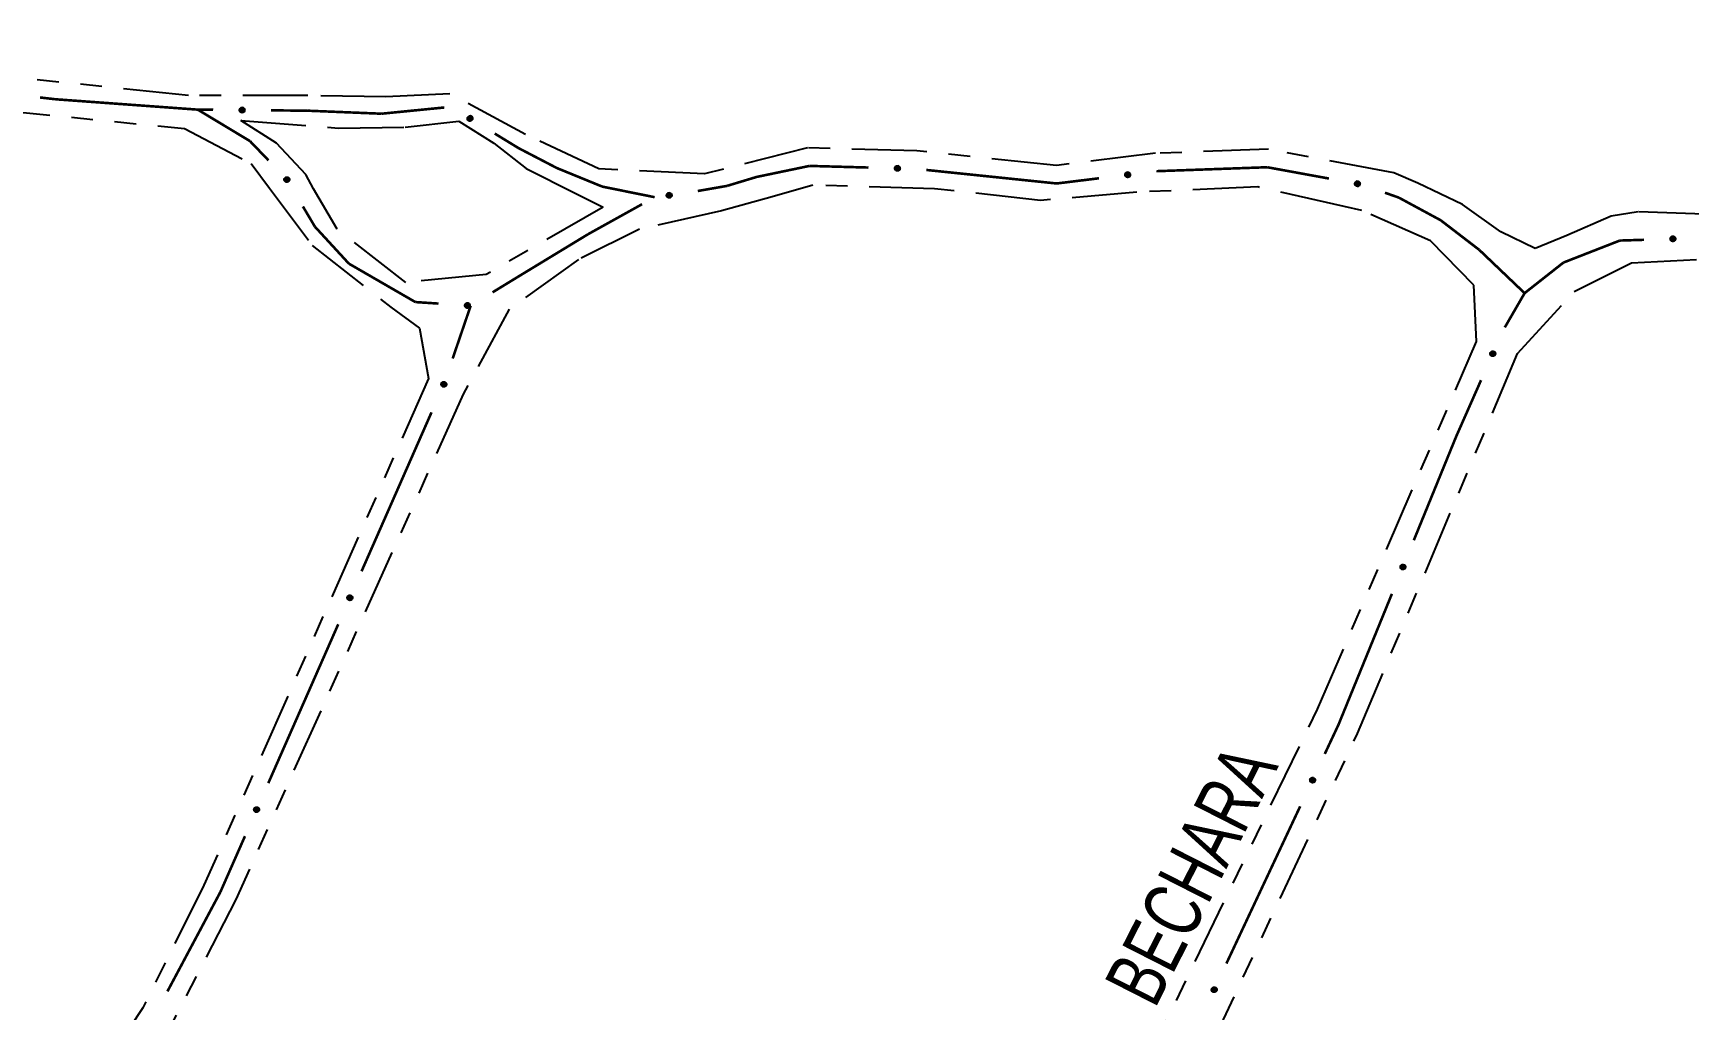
# Model space of a CAD drawing. Extents: x 203665 to 205970, y 4870865 to 4873745.
# Drawn here: x 204494.2 to 204608.6, y 4872668.3 to 4872735.8 of the extents above; entities that cross this region are included whole.
import ezdxf

# ---------------------------------------------------------------- set-up
doc = ezdxf.new("R2010")
doc.units = 0
doc.header["$LTSCALE"] = 1.5
doc.header["$MEASUREMENT"] = 0
doc.linetypes.add('TRACO_25', pattern=[8, 3, -1, 1, -1, 1, -1])
for name, color, linetype in [('SV-EIXO-RUA-N-PAV', 6, 'CONTINUOUS'), ('SV-RUA-NAO-PAV', 7, 'CONTINUOUS'), ('SV-TXT-RUA-N-PAV', 7, 'CONTINUOUS')]:
    doc.layers.add(name, color=color, linetype=linetype)
doc.styles.add('ARIAL', font='ARIAL.SHX')

msp = doc.modelspace()

# ---------------------------------------------------------------- linework, layer by layer
at = {"layer": 'SV-EIXO-RUA-N-PAV', "const_width": 0.18}
for points in [[(204495.72638, 4872731.255885), (204494.649419, 4872731.380246)], [(204496.639836, 4872731.189258), (204495.72638, 4872731.255885)], [(204505.551261, 4872730.539248), (204496.639836, 4872731.189258)], [(204505.616159, 4872730.538635), (204505.551261, 4872730.539248)], [(204505.6052, 4872730.506756), (204505.551261, 4872730.539248)], [(204509.158736, 4872728.366108), (204505.6052, 4872730.506756)], [(204506.616112, 4872730.529019), (204505.616159, 4872730.538635)], [(204513.154518, 4872730.466144), (204510.615927, 4872730.490556)], [(204513.615426, 4872730.44732), (204513.154518, 4872730.466144)], [(204518.247149, 4872730.25813), (204513.615426, 4872730.44732)], [(204518.60979, 4872730.294034), (204518.247149, 4872730.25813)], [(204522.590327, 4872730.688147), (204518.60979, 4872730.294034)], [(204527.722893, 4872727.877538), (204526.0691, 4872728.887319)], [(204509.748923, 4872727.752314), (204509.158736, 4872728.366108)], [(204510.442032, 4872727.031481), (204509.748923, 4872727.752314)], [(204527.778164, 4872727.848795), (204527.722893, 4872727.877538)], [(204530.362752, 4872726.504668), (204527.778164, 4872727.848795)], [(204530.443084, 4872726.471806), (204530.362752, 4872726.504668)], [(204533.498555, 4872725.22184), (204530.443084, 4872726.471806)], [(204547.824276, 4872726.650566), (204544.962446, 4872726.053401)], [(204547.900777, 4872726.648441), (204547.824276, 4872726.650566)], [(204551.89923, 4872726.537205), (204547.900777, 4872726.648441)], [(204579.447873, 4872726.559186), (204572.793111, 4872726.320966)], [(204579.783276, 4872726.497797), (204579.447873, 4872726.559186)], [(204583.717913, 4872725.777632), (204579.783276, 4872726.497797)], [(204543.030344, 4872725.543963), (204542.122014, 4872725.269352)], [(204544.165037, 4872725.88701), (204543.030344, 4872725.543963)], [(204544.962446, 4872726.053401), (204544.165037, 4872725.88701)], [(204564.901735, 4872725.436266), (204555.894065, 4872726.370892)], [(204565.838676, 4872725.551261), (204564.901735, 4872725.436266)], [(204567.82378, 4872725.794904), (204565.838676, 4872725.551261)], [(204571.828652, 4872726.286444), (204571.793988, 4872726.28219)], [(204572.793111, 4872726.320966), (204571.828652, 4872726.286444)], [(204534.183395, 4872725.083162), (204533.498555, 4872725.22184)], [(204537.123716, 4872724.487753), (204534.183395, 4872725.083162)], [(204542.122014, 4872725.269352), (204540.101515, 4872724.916566)], [(204588.541403, 4872724.461645), (204587.583772, 4872724.79859)], [(204589.407596, 4872723.993049), (204588.541403, 4872724.461645)], [(204513.649463, 4872722.446514), (204512.818254, 4872723.846444)], [(204536.257575, 4872724.006564), (204532.760945, 4872722.063992)], [(204591.439646, 4872722.893743), (204589.407596, 4872723.993049)], [(204513.90126, 4872722.172822), (204513.649463, 4872722.446514)], [(204515.996888, 4872719.894965), (204513.90126, 4872722.172822)], [(204532.530927, 4872721.936204), (204528.482768, 4872719.476462)], [(204532.760945, 4872722.063992), (204532.530927, 4872721.936204)], [(204591.986644, 4872722.473727), (204591.439646, 4872722.893743)], [(204594.100327, 4872720.85072), (204591.986644, 4872722.473727)], [(204594.342708, 4872720.619356), (204594.100327, 4872720.85072)], [(204603.816566, 4872721.492134), (204600.710256, 4872720.279916)], [(204604.481778, 4872721.51299), (204603.816566, 4872721.492134)], [(204605.481287, 4872721.544332), (204604.481778, 4872721.51299)], [(204516.780319, 4872719.442316), (204515.996888, 4872719.894965)], [(204597.236131, 4872717.857453), (204594.342708, 4872720.619356)], [(204599.920568, 4872719.971745), (204597.444132, 4872718.021277)], [(204600.710256, 4872720.279916), (204599.920568, 4872719.971745)], [(204520.589677, 4872717.241353), (204516.780319, 4872719.442316)], [(204527.912076, 4872719.129699), (204525.922118, 4872717.913433)], [(204528.482768, 4872719.476462), (204527.912076, 4872719.129699)], [(204597.236131, 4872717.857453), (204595.867394, 4872715.489322)], [(204597.444132, 4872718.021277), (204597.236131, 4872717.857453)], [(204521.188901, 4872717.20196), (204520.589677, 4872717.241353)], [(204522.186747, 4872717.136359), (204521.188901, 4872717.20196)], [(204523.165559, 4872713.340193), (204524.134688, 4872716.179346)], [(204524.134688, 4872716.179346), (204524.411435, 4872716.990101)], [(204594.226894, 4872711.84274), (204592.611044, 4872708.183637)], [(204516.870349, 4872698.637284), (204521.70432, 4872709.620577)], [(204592.611044, 4872708.183637), (204592.512411, 4872707.960283)], [(204592.512411, 4872707.960283), (204589.579734, 4872700.780282)], [(204588.067234, 4872697.077264), (204587.689109, 4872696.151509)], [(204587.689109, 4872696.151509), (204587.315582, 4872695.237013)], [(204510.425053, 4872683.992894), (204515.259025, 4872694.976186)], [(204587.315582, 4872695.237013), (204584.665384, 4872688.744952)], [(204584.665384, 4872688.744952), (204584.372097, 4872688.026502)], [(204584.372097, 4872688.026502), (204583.427277, 4872686.013182)], [(204581.727954, 4872682.392091), (204576.629986, 4872671.528817)], [(204507.115721, 4872676.473741), (204508.81373, 4872680.331796)], [(204506.746735, 4872675.781081), (204507.115721, 4872676.473741)], [(204503.455625, 4872669.603008), (204506.746735, 4872675.781081)]]:
    msp.add_lwpolyline(points, dxfattribs=at)
at = {"layer": 'SV-EIXO-RUA-N-PAV'}
for points in [[(204508.758635, 4872730.39833), (204508.72421, 4872730.36359), (204508.687519, 4872730.340772), (204508.651439, 4872730.330548), (204508.6172, 4872730.329827), (204508.582089, 4872730.333035), (204508.547404, 4872730.344079), (204508.511622, 4872730.364864), (204508.47653, 4872730.399153), (204508.455625, 4872730.438276), (204508.44371, 4872730.473112), (204508.440903, 4872730.508771), (204508.44459, 4872730.542827), (204508.457254, 4872730.578477), (204508.478671, 4872730.614532), (204508.514004, 4872730.648984), (204508.550129, 4872730.671108), (204508.585286, 4872730.68008), (204508.621153, 4872730.682676), (204508.656959, 4872730.678971), (204508.690945, 4872730.667934), (204508.727208, 4872730.646304), (204508.76075, 4872730.61098), (204508.783227, 4872730.575202), (204508.792691, 4872730.540179), (204508.794451, 4872730.504811), (204508.791662, 4872730.469556), (204508.782012, 4872730.434227), (204508.758635, 4872730.39833)], [(204524.4274, 4872729.760737), (204524.380029, 4872729.748571), (204524.336828, 4872729.747801), (204524.300611, 4872729.75753), (204524.270849, 4872729.774472), (204524.242354, 4872729.795233), (204524.218242, 4872729.822504), (204524.198186, 4872729.858699), (204524.185647, 4872729.906133), (204524.187767, 4872729.95044), (204524.195406, 4872729.986457), (204524.211285, 4872730.018508), (204524.231918, 4872730.045852), (204524.261073, 4872730.069961), (204524.297952, 4872730.089928), (204524.345954, 4872730.101381), (204524.388312, 4872730.101846), (204524.423095, 4872730.091516), (204524.455216, 4872730.075348), (204524.484054, 4872730.053803), (204524.507568, 4872730.026897), (204524.527605, 4872729.98973), (204524.538281, 4872729.942202), (204524.539227, 4872729.899961), (204524.529388, 4872729.865041), (204524.512759, 4872729.833777), (204524.492282, 4872729.804942), (204524.465878, 4872729.779564), (204524.4274, 4872729.760737)], [(204554.03902, 4872726.367554), (204554.003968, 4872726.333445), (204553.966868, 4872726.311298), (204553.930608, 4872726.301733), (204553.896362, 4872726.301635), (204553.861315, 4872726.305481), (204553.826837, 4872726.317155), (204553.791439, 4872726.338587), (204553.756977, 4872726.373509), (204553.736787, 4872726.413006), (204553.725508, 4872726.448053), (204553.72335, 4872726.483757), (204553.727656, 4872726.51774), (204553.740966, 4872726.553154), (204553.763036, 4872726.588814), (204553.79899, 4872726.622617), (204553.835511, 4872726.64408), (204553.870827, 4872726.652411), (204553.906735, 4872726.654353), (204553.942467, 4872726.649998), (204553.976246, 4872726.638344), (204554.01211, 4872726.616058), (204554.045004, 4872726.580129), (204554.066826, 4872726.543949), (204554.075651, 4872726.50876), (204554.076767, 4872726.473365), (204554.073337, 4872726.438167), (204554.063046, 4872726.403019), (204554.03902, 4872726.367554)], [(204511.730522, 4872725.532629), (204511.681614, 4872725.532895), (204511.639635, 4872725.543125), (204511.607078, 4872725.561734), (204511.582596, 4872725.585681), (204511.560309, 4872725.613), (204511.543915, 4872725.645501), (204511.533711, 4872725.685604), (204511.533634, 4872725.734667), (204511.546939, 4872725.776982), (204511.563476, 4872725.809877), (204511.586976, 4872725.836843), (204511.613878, 4872725.858049), (204511.648201, 4872725.873961), (204511.688942, 4872725.883905), (204511.738279, 4872725.882789), (204511.779366, 4872725.872478), (204511.810384, 4872725.853651), (204511.837344, 4872725.829854), (204511.859763, 4872725.801691), (204511.875671, 4872725.769694), (204511.885609, 4872725.728656), (204511.883863, 4872725.679976), (204511.874047, 4872725.638879), (204511.85566, 4872725.607605), (204511.831635, 4872725.58159), (204511.804505, 4872725.558903), (204511.772521, 4872725.541064), (204511.730522, 4872725.532629)], [(204569.964905, 4872725.94679), (204569.935341, 4872725.907828), (204569.901965, 4872725.880388), (204569.867541, 4872725.865513), (204569.833694, 4872725.860301), (204569.798466, 4872725.858869), (204569.76263, 4872725.865261), (204569.724428, 4872725.881166), (204569.685136, 4872725.910548), (204569.659273, 4872725.946586), (204569.642885, 4872725.979555), (204569.635418, 4872726.014536), (204569.6346, 4872726.048781), (204569.642471, 4872726.085786), (204569.658966, 4872726.124342), (204569.689468, 4872726.163137), (204569.722373, 4872726.189814), (204569.756047, 4872726.203327), (204569.791262, 4872726.210611), (204569.827245, 4872726.211642), (204569.862386, 4872726.205165), (204569.901176, 4872726.188486), (204569.939068, 4872726.157874), (204569.96605, 4872726.125359), (204569.980032, 4872726.091883), (204569.986423, 4872726.057052), (204569.988289, 4872726.021737), (204569.983363, 4872725.985446), (204569.964905, 4872725.94679)], [(204585.806744, 4872725.2834), (204585.766897, 4872725.25504), (204585.726852, 4872725.238815), (204585.689557, 4872725.234896), (204585.655697, 4872725.240026), (204585.621648, 4872725.249176), (204585.589355, 4872725.265974), (204585.557643, 4872725.292558), (204585.528914, 4872725.33233), (204585.514989, 4872725.374446), (204585.50919, 4872725.410804), (204585.512506, 4872725.446419), (204585.521949, 4872725.479347), (204585.540508, 4872725.512314), (204585.567762, 4872725.544188), (204585.608454, 4872725.572108), (204585.647822, 4872725.587746), (204585.683995, 4872725.590589), (204585.719779, 4872725.587029), (204585.754428, 4872725.577271), (204585.786033, 4872725.560598), (204585.818076, 4872725.5331), (204585.845101, 4872725.492572), (204585.861146, 4872725.453485), (204585.864497, 4872725.417361), (204585.860198, 4872725.382211), (204585.851436, 4872725.347948), (204585.835901, 4872725.314783), (204585.806744, 4872725.2834)], [(204538.28117, 4872724.526252), (204538.251853, 4872724.487104), (204538.218651, 4872724.459453), (204538.184322, 4872724.444362), (204538.150508, 4872724.438936), (204538.11529, 4872724.437281), (204538.079415, 4872724.443446), (204538.041113, 4872724.459109), (204538.001636, 4872724.488242), (204537.975546, 4872724.524116), (204537.958949, 4872724.556981), (204537.951261, 4872724.591914), (204537.950227, 4872724.626153), (204537.957863, 4872724.663207), (204537.974115, 4872724.701867), (204538.00437, 4872724.740853), (204538.037106, 4872724.767738), (204538.070695, 4872724.781464), (204538.105863, 4872724.78897), (204538.141838, 4872724.790229), (204538.177019, 4872724.783974), (204538.215915, 4872724.767541), (204538.253999, 4872724.737169), (204538.281186, 4872724.704825), (204538.295379, 4872724.671438), (204538.30199, 4872724.636648), (204538.30408, 4872724.601345), (204538.299383, 4872724.565024), (204538.28117, 4872724.526252)], [(204607.627364, 4872721.501491), (204607.59439, 4872721.46537), (204607.558664, 4872721.441068), (204607.523033, 4872721.429376), (204607.488853, 4872721.427253), (204607.45364, 4872721.429021), (204607.418531, 4872721.438635), (204607.381928, 4872721.457937), (204607.345462, 4872721.490761), (204607.322972, 4872721.528994), (204607.30964, 4872721.563313), (204607.305375, 4872721.598827), (204607.307665, 4872721.633006), (204607.318858, 4872721.669144), (204607.338781, 4872721.706047), (204607.372674, 4872721.741917), (204607.407862, 4872721.765501), (204607.442623, 4872721.775906), (204607.478353, 4872721.779968), (204607.514281, 4872721.777733), (204607.54869, 4872721.768096), (204607.585809, 4872721.74797), (204607.620769, 4872721.714049), (204607.644692, 4872721.679221), (204607.655582, 4872721.644616), (204607.658789, 4872721.609349), (204607.657446, 4872721.574009), (204607.649251, 4872721.538315), (204607.627364, 4872721.501491)], [(204524.318588, 4872716.885887), (204524.282271, 4872716.853129), (204524.24436, 4872716.832402), (204524.207764, 4872716.824215), (204524.173539, 4872716.825412), (204524.138663, 4872716.830581), (204524.10465, 4872716.843551), (204524.070089, 4872716.866307), (204524.036972, 4872716.902507), (204524.018291, 4872716.94274), (204524.008345, 4872716.978188), (204524.007539, 4872717.013948), (204524.013128, 4872717.047744), (204524.027768, 4872717.082629), (204524.051172, 4872717.117429), (204524.088379, 4872717.149848), (204524.125685, 4872717.169914), (204524.161291, 4872717.176903), (204524.197246, 4872717.177486), (204524.232789, 4872717.171782), (204524.266103, 4872717.158858), (204524.301098, 4872717.135232), (204524.332609, 4872717.098085), (204524.353047, 4872717.061104), (204524.360534, 4872717.025607), (204524.360311, 4872716.990195), (204524.355552, 4872716.955152), (204524.343938, 4872716.920419), (204524.318588, 4872716.885887)], [(204595.193559, 4872713.759258), (204595.211869, 4872713.713906), (204595.218332, 4872713.671184), (204595.213467, 4872713.634001), (204595.200599, 4872713.602264), (204595.183779, 4872713.571278), (204595.159928, 4872713.54378), (204595.126695, 4872713.519123), (204595.08133, 4872713.500436), (204595.037131, 4872713.496692), (204595.000421, 4872713.499511), (204594.966555, 4872713.511023), (204594.936728, 4872713.527868), (204594.908983, 4872713.553588), (204594.884325, 4872713.58751), (204594.866638, 4872713.633581), (204594.86059, 4872713.675507), (204594.86624, 4872713.711349), (204594.878029, 4872713.745322), (204594.89558, 4872713.776751), (204594.919149, 4872713.803609), (204594.953348, 4872713.828375), (204594.999051, 4872713.845228), (204595.040799, 4872713.851739), (204595.076711, 4872713.846593), (204595.109896, 4872713.834234), (204595.14118, 4872713.817741), (204595.169821, 4872713.794916), (204595.193559, 4872713.759258)], [(204522.407308, 4872711.459587), (204522.38513, 4872711.503178), (204522.374984, 4872711.545178), (204522.376604, 4872711.582643), (204522.386668, 4872711.615377), (204522.400736, 4872711.647706), (204522.42211, 4872711.677171), (204522.453077, 4872711.704619), (204522.496649, 4872711.727173), (204522.540357, 4872711.734739), (204522.577173, 4872711.735116), (204522.61191, 4872711.726587), (204522.643087, 4872711.712395), (204522.672959, 4872711.68918), (204522.700468, 4872711.657526), (204522.722087, 4872711.613164), (204522.731751, 4872711.571921), (204522.729233, 4872711.535723), (204522.720438, 4872711.500855), (204522.70568, 4872711.468022), (204522.684532, 4872711.43922), (204522.652611, 4872711.411579), (204522.608543, 4872711.390822), (204522.567518, 4872711.380713), (204522.531295, 4872711.382723), (204522.497162, 4872711.392155), (204522.464565, 4872711.40587), (204522.434051, 4872711.426123), (204522.407308, 4872711.459587)], [(204588.979721, 4872699.020162), (204588.999297, 4872698.975342), (204589.006957, 4872698.932818), (204589.003137, 4872698.895513), (204588.991166, 4872698.863427), (204588.975221, 4872698.831981), (204588.952152, 4872698.803824), (204588.919624, 4872698.778244), (204588.874802, 4872698.758292), (204588.830725, 4872698.753308), (204588.793951, 4872698.755096), (204588.759775, 4872698.765653), (204588.729486, 4872698.781653), (204588.701031, 4872698.806584), (204588.67543, 4872698.839801), (204588.656457, 4872698.885357), (204588.649234, 4872698.927097), (204588.653876, 4872698.963084), (204588.664706, 4872698.997375), (204588.681369, 4872699.029283), (204588.704174, 4872699.056792), (204588.737664, 4872699.082508), (204588.782877, 4872699.100638), (204588.824425, 4872699.108318), (204588.860467, 4872699.104182), (204588.893987, 4872699.09276), (204588.925721, 4872699.077151), (204588.954991, 4872699.05514), (204588.979721, 4872699.020162)], [(204515.906054, 4872696.719572), (204515.887688, 4872696.764901), (204515.881172, 4872696.807615), (204515.885991, 4872696.844804), (204515.898819, 4872696.876557), (204515.915602, 4872696.907564), (204515.939419, 4872696.935092), (204515.972621, 4872696.959789), (204516.017963, 4872696.978532), (204516.062157, 4872696.982331), (204516.09887, 4872696.979557), (204516.13275, 4872696.968087), (204516.162599, 4872696.951279), (204516.190375, 4872696.925594), (204516.215075, 4872696.891702), (204516.232819, 4872696.845653), (204516.238919, 4872696.803734), (204516.233313, 4872696.767885), (204516.221567, 4872696.733897), (204516.204054, 4872696.702447), (204516.180519, 4872696.67556), (204516.14635, 4872696.650752), (204516.100668, 4872696.633842), (204516.058928, 4872696.62728), (204516.02301, 4872696.632381), (204515.989809, 4872696.644699), (204515.958505, 4872696.661153), (204515.929836, 4872696.683943), (204515.906054, 4872696.719572)], [(204582.738308, 4872684.285941), (204582.755574, 4872684.240182), (204582.761055, 4872684.197323), (204582.755339, 4872684.160261), (204582.741747, 4872684.128827), (204582.72422, 4872684.098235), (204582.699745, 4872684.071291), (204582.665956, 4872684.047403), (204582.620174, 4872684.029761), (204582.575901, 4872684.027031), (204582.539266, 4872684.030692), (204582.505672, 4872684.042977), (204582.476239, 4872684.060501), (204582.449091, 4872684.08685), (204582.425217, 4872684.121328), (204582.408592, 4872684.167793), (204582.403506, 4872684.209847), (204582.409977, 4872684.24555), (204582.422541, 4872684.279244), (204582.440809, 4872684.310262), (204582.464987, 4872684.336573), (204582.499745, 4872684.360547), (204582.545823, 4872684.376349), (204582.587709, 4872684.3819), (204582.623493, 4872684.375933), (204582.656387, 4872684.362816), (204582.687284, 4872684.34561), (204582.715394, 4872684.322134), (204582.738308, 4872684.285941)], [(204509.460759, 4872682.075182), (204509.442393, 4872682.120511), (204509.435877, 4872682.163224), (204509.440696, 4872682.200414), (204509.453524, 4872682.232166), (204509.470306, 4872682.263173), (204509.494124, 4872682.290701), (204509.527326, 4872682.315399), (204509.572667, 4872682.334142), (204509.616862, 4872682.337941), (204509.653575, 4872682.335166), (204509.687455, 4872682.323697), (204509.717303, 4872682.306889), (204509.74508, 4872682.281203), (204509.76978, 4872682.247312), (204509.787523, 4872682.201263), (204509.793624, 4872682.159344), (204509.788018, 4872682.123495), (204509.776271, 4872682.089507), (204509.758759, 4872682.058057), (204509.735224, 4872682.03117), (204509.701055, 4872682.006362), (204509.655373, 4872681.989451), (204509.613633, 4872681.98289), (204509.577715, 4872681.987991), (204509.544514, 4872682.000309), (204509.51321, 4872682.016763), (204509.484541, 4872682.039553), (204509.460759, 4872682.075182)], [(204575.941018, 4872669.801576), (204575.958283, 4872669.755816), (204575.963765, 4872669.712957), (204575.958048, 4872669.675895), (204575.944457, 4872669.644462), (204575.92693, 4872669.61387), (204575.902455, 4872669.586925), (204575.868666, 4872669.563037), (204575.822884, 4872669.545395), (204575.77861, 4872669.542665), (204575.741975, 4872669.546326), (204575.708382, 4872669.558611), (204575.678949, 4872669.576135), (204575.651801, 4872669.602484), (204575.627927, 4872669.636963), (204575.611302, 4872669.683427), (204575.606216, 4872669.725482), (204575.612687, 4872669.761185), (204575.625251, 4872669.794879), (204575.643519, 4872669.825896), (204575.667697, 4872669.852207), (204575.702454, 4872669.876182), (204575.748532, 4872669.891983), (204575.790418, 4872669.897535), (204575.826203, 4872669.891567), (204575.859096, 4872669.87845), (204575.889994, 4872669.861245), (204575.918103, 4872669.837769), (204575.941018, 4872669.801576)]]:
    msp.add_lwpolyline(points, close=True, dxfattribs=at)
for points in [[(204508.792691, 4872730.540179), (204508.440903, 4872730.508771)], [(204508.794451, 4872730.504811), (204508.44371, 4872730.473112)], [(204508.790977, 4872730.522952), (204508.44409, 4872730.493537)], [(204508.783227, 4872730.575202), (204508.44459, 4872730.542827)], [(204508.784496, 4872730.558493), (204508.445769, 4872730.526271)], [(204508.789258, 4872730.486124), (204508.454625, 4872730.453863)], [(204508.791662, 4872730.469556), (204508.455625, 4872730.438276)], [(204508.769828, 4872730.594114), (204508.455661, 4872730.561655)], [(204508.76075, 4872730.61098), (204508.457254, 4872730.578477)], [(204508.782108, 4872730.452079), (204508.470657, 4872730.41823)], [(204508.740125, 4872730.627149), (204508.471012, 4872730.596987)], [(204508.782012, 4872730.434227), (204508.47653, 4872730.399153)], [(204508.727208, 4872730.646304), (204508.478671, 4872730.614532)], [(204508.7695, 4872730.418085), (204508.497618, 4872730.383856)], [(204508.703547, 4872730.654793), (204508.5041, 4872730.632148)], [(204508.758635, 4872730.39833), (204508.511622, 4872730.364864)], [(204508.690945, 4872730.667934), (204508.514004, 4872730.648984)], [(204508.739114, 4872730.380169), (204508.536912, 4872730.354822)], [(204508.669606, 4872730.672859), (204508.538487, 4872730.660474)], [(204508.72421, 4872730.36359), (204508.547404, 4872730.344079)], [(204508.656959, 4872730.678971), (204508.550129, 4872730.671108)], [(204508.70335, 4872730.350492), (204508.573608, 4872730.339458)], [(204508.687519, 4872730.340772), (204508.582089, 4872730.333035)], [(204524.519081, 4872729.851131), (204524.206208, 4872730.003796)], [(204524.529388, 4872729.865041), (204524.211285, 4872730.018508)], [(204524.531746, 4872729.884966), (204524.224438, 4872730.031035)], [(204524.539227, 4872729.899961), (204524.231918, 4872730.045852)], [(204524.537424, 4872729.923067), (204524.251079, 4872730.056337)], [(204524.538281, 4872729.942202), (204524.261073, 4872730.069961)], [(204524.528869, 4872729.966662), (204524.282377, 4872730.078795)], [(204524.527605, 4872729.98973), (204524.297952, 4872730.089928)], [(204524.511646, 4872730.009153), (204524.328816, 4872730.092008)], [(204524.507568, 4872730.026897), (204524.345954, 4872730.101381)], [(204524.491775, 4872730.04207), (204524.372863, 4872730.098688)], [(204524.484054, 4872730.053803), (204524.388312, 4872730.101846)], [(204524.465878, 4872729.779564), (204524.185647, 4872729.906133)], [(204524.492282, 4872729.804942), (204524.187767, 4872729.95044)], [(204524.475117, 4872729.794839), (204524.19039, 4872729.925522)], [(204524.498717, 4872729.820398), (204524.194903, 4872729.964334)], [(204524.512759, 4872729.833777), (204524.195406, 4872729.986457)], [(204524.446858, 4872729.772124), (204524.195905, 4872729.882185)], [(204524.4274, 4872729.760737), (204524.198186, 4872729.858699)], [(204524.401327, 4872729.755159), (204524.214745, 4872729.837107)], [(204524.380029, 4872729.748571), (204524.218242, 4872729.822504)], [(204524.355404, 4872729.748026), (204524.238367, 4872729.805097)], [(204524.336828, 4872729.747801), (204524.242354, 4872729.795233)], [(204554.053774, 4872726.563101), (204553.739068, 4872726.536364)], [(204554.045004, 4872726.580129), (204553.740966, 4872726.553154)], [(204554.024676, 4872726.596671), (204553.755059, 4872726.571411)], [(204554.01211, 4872726.616058), (204553.763036, 4872726.588814)], [(204553.988607, 4872726.624976), (204553.788781, 4872726.605964)], [(204553.976246, 4872726.638344), (204553.79899, 4872726.622617)], [(204553.955001, 4872726.643656), (204553.823678, 4872726.633659)], [(204553.942467, 4872726.649998), (204553.835511, 4872726.64408)], [(204511.772521, 4872725.541064), (204511.533634, 4872725.734667)], [(204511.730522, 4872725.532629), (204511.533711, 4872725.685604)], [(204511.752235, 4872725.538699), (204511.537471, 4872725.708898)], [(204511.785337, 4872725.553491), (204511.543146, 4872725.752214)], [(204511.681614, 4872725.532895), (204511.543915, 4872725.645501)], [(204511.703887, 4872725.533857), (204511.544243, 4872725.660513)], [(204511.804505, 4872725.558903), (204511.546939, 4872725.776982)], [(204511.814655, 4872725.572217), (204511.55737, 4872725.788607)], [(204511.657659, 4872725.538623), (204511.558959, 4872725.623553)], [(204511.639635, 4872725.543125), (204511.560309, 4872725.613)], [(204511.831635, 4872725.58159), (204511.563476, 4872725.809877)], [(204511.842158, 4872725.596769), (204511.578328, 4872725.823903)], [(204511.85566, 4872725.607605), (204511.586976, 4872725.836843)], [(204511.863003, 4872725.626277), (204511.60288, 4872725.845618)], [(204511.874047, 4872725.638879), (204511.613878, 4872725.858049)], [(204511.878173, 4872725.661686), (204511.635074, 4872725.863323)], [(204511.883863, 4872725.679976), (204511.648201, 4872725.873961)], [(204511.880972, 4872725.706023), (204511.671051, 4872725.877093)], [(204511.885609, 4872725.728656), (204511.688942, 4872725.883905)], [(204511.875108, 4872725.751496), (204511.719322, 4872725.878076)], [(204511.875671, 4872725.769694), (204511.738279, 4872725.882789)], [(204511.864251, 4872725.78838), (204511.763622, 4872725.873348)], [(204511.859763, 4872725.801691), (204511.779366, 4872725.872478)], [(204554.075651, 4872726.50876), (204553.72335, 4872726.483757)], [(204554.076767, 4872726.473365), (204553.725508, 4872726.448053)], [(204554.073624, 4872726.491566), (204553.726259, 4872726.468468)], [(204554.066826, 4872726.543949), (204553.727656, 4872726.51774)], [(204554.067791, 4872726.527219), (204553.728534, 4872726.501166)], [(204554.071236, 4872726.454776), (204553.73607, 4872726.428609)], [(204554.073337, 4872726.438167), (204553.736787, 4872726.413006)], [(204554.063467, 4872726.420866), (204553.751452, 4872726.39269)], [(204554.063046, 4872726.403019), (204553.756977, 4872726.373509)], [(204554.050242, 4872726.387107), (204553.777783, 4872726.357831)], [(204554.03902, 4872726.367554), (204553.791439, 4872726.338587)], [(204554.019172, 4872726.34975), (204553.816542, 4872726.328087)], [(204554.003968, 4872726.333445), (204553.826837, 4872726.317155)], [(204553.982873, 4872726.320729), (204553.852952, 4872726.312058)], [(204553.966868, 4872726.311298), (204553.861315, 4872726.305481)], [(204569.96605, 4872726.125359), (204569.6346, 4872726.048781)], [(204569.980032, 4872726.091883), (204569.635418, 4872726.014536)], [(204569.969502, 4872726.108962), (204569.637943, 4872726.032524)], [(204569.980596, 4872726.07458), (204569.640578, 4872725.999853)], [(204569.939068, 4872726.157874), (204569.642471, 4872726.085786)], [(204569.986423, 4872726.057052), (204569.642885, 4872725.979555)], [(204569.950283, 4872726.142347), (204569.643102, 4872726.068901)], [(204569.916497, 4872726.171194), (204569.653678, 4872726.105943)], [(204569.98373, 4872726.037846), (204569.656234, 4872725.961906)], [(204569.901176, 4872726.188486), (204569.658966, 4872726.124342)], [(204569.988289, 4872726.021737), (204569.659273, 4872725.946586)], [(204569.981114, 4872726.003155), (204569.676808, 4872725.928688)], [(204569.876605, 4872726.193793), (204569.681861, 4872726.145145)], [(204569.983363, 4872725.985446), (204569.685136, 4872725.910548)], [(204569.862386, 4872726.205165), (204569.689468, 4872726.163137)], [(204569.97308, 4872725.9678), (204569.708051, 4872725.898153)], [(204569.840585, 4872726.207244), (204569.712229, 4872726.177743)], [(204569.827245, 4872726.211642), (204569.722373, 4872726.189814)], [(204569.964905, 4872725.94679), (204569.724428, 4872725.881166)], [(204569.947939, 4872725.926221), (204569.750818, 4872725.874532)], [(204569.935341, 4872725.907828), (204569.76263, 4872725.865261)], [(204569.916383, 4872725.892103), (204569.789214, 4872725.864123)], [(204569.901965, 4872725.880388), (204569.798466, 4872725.858869)], [(204585.864497, 4872725.417361), (204585.512506, 4872725.446419)], [(204585.859869, 4872725.400678), (204585.513048, 4872725.430865)], [(204585.859546, 4872725.436804), (204585.520287, 4872725.462833)], [(204585.861146, 4872725.453485), (204585.521949, 4872725.479347)], [(204585.851169, 4872725.474404), (204585.53607, 4872725.496011)], [(204585.845101, 4872725.492572), (204585.540508, 4872725.512314)], [(204585.827536, 4872725.512023), (204585.557222, 4872725.528206)], [(204585.818076, 4872725.5331), (204585.567762, 4872725.544188)], [(204585.796209, 4872725.5455), (204585.595822, 4872725.557208)], [(204585.786033, 4872725.560598), (204585.608454, 4872725.572108)], [(204585.765847, 4872725.569091), (204585.634537, 4872725.579253)], [(204585.754428, 4872725.577271), (204585.647822, 4872725.587746)], [(204538.281186, 4872724.704825), (204537.950227, 4872724.626153)], [(204538.295379, 4872724.671438), (204537.951261, 4872724.591914)], [(204538.284742, 4872724.68845), (204537.953673, 4872724.609917)], [(204538.296053, 4872724.654138), (204537.956514, 4872724.577264)], [(204538.253999, 4872724.737169), (204537.957863, 4872724.663207)], [(204538.265312, 4872724.721712), (204537.958601, 4872724.646326)], [(204538.30199, 4872724.636648), (204537.958949, 4872724.556981)], [(204538.231345, 4872724.750346), (204537.968943, 4872724.683434)], [(204538.299419, 4872724.617425), (204537.97241, 4872724.539417)], [(204538.215915, 4872724.767541), (204537.974115, 4872724.701867)], [(204538.30408, 4872724.601345), (204537.975546, 4872724.524116)], [(204538.297022, 4872724.582719), (204537.993193, 4872724.506329)], [(204538.19131, 4872724.772692), (204537.996877, 4872724.722814)], [(204538.299383, 4872724.565024), (204538.001636, 4872724.488242)], [(204538.177019, 4872724.783974), (204538.00437, 4872724.740853)], [(204538.289212, 4872724.547314), (204538.024629, 4872724.475993)], [(204538.155206, 4872724.785915), (204538.027039, 4872724.755603)], [(204538.141838, 4872724.790229), (204538.037106, 4872724.767738)], [(204538.28117, 4872724.526252), (204538.041113, 4872724.459109)], [(204538.264334, 4872724.505577), (204538.067544, 4872724.452643)], [(204538.251853, 4872724.487104), (204538.079415, 4872724.443446)], [(204538.232994, 4872724.47126), (204538.106006, 4872724.442476)], [(204538.218651, 4872724.459453), (204538.11529, 4872724.437281)], [(204585.860198, 4872725.382211), (204585.50919, 4872725.410804)], [(204585.851436, 4872725.347948), (204585.514989, 4872725.374446)], [(204585.851894, 4872725.364684), (204585.516662, 4872725.389975)], [(204585.839041, 4872725.332356), (204585.526381, 4872725.352129)], [(204585.835901, 4872725.314783), (204585.528914, 4872725.33233)], [(204585.82082, 4872725.301012), (204585.547084, 4872725.31366)], [(204585.806744, 4872725.2834), (204585.557643, 4872725.292558)], [(204585.784412, 4872725.268834), (204585.580849, 4872725.278349)], [(204585.766897, 4872725.25504), (204585.589355, 4872725.265974)], [(204585.744109, 4872725.245693), (204585.614387, 4872725.256951)], [(204585.726852, 4872725.238815), (204585.621648, 4872725.249176)], [(204607.655582, 4872721.644616), (204607.305375, 4872721.598827)], [(204607.644692, 4872721.679221), (204607.307665, 4872721.633006)], [(204607.654575, 4872721.627332), (204607.309183, 4872721.583737)], [(204607.646644, 4872721.662579), (204607.309521, 4872721.616512)], [(204607.658789, 4872721.609349), (204607.30964, 4872721.563313)], [(204607.63053, 4872721.697568), (204607.317956, 4872721.652272)], [(204607.620769, 4872721.714049), (204607.318858, 4872721.669144)], [(204607.654366, 4872721.590465), (204607.321334, 4872721.544528)], [(204607.657446, 4872721.574009), (204607.322972, 4872721.528994)], [(204607.599499, 4872721.72936), (204607.331846, 4872721.688202)], [(204607.585809, 4872721.74797), (204607.338781, 4872721.706047)], [(204607.648616, 4872721.556155), (204607.338813, 4872721.509581)], [(204607.649251, 4872721.538315), (204607.345462, 4872721.490761)], [(204607.561819, 4872721.755482), (204607.363467, 4872721.724689)], [(204607.637411, 4872721.521674), (204607.367159, 4872721.47634)], [(204607.54869, 4872721.768096), (204607.372674, 4872721.741917)], [(204607.627364, 4872721.501491), (204607.381928, 4872721.457937)], [(204607.527167, 4872721.772143), (204607.396665, 4872721.754399)], [(204607.608603, 4872721.482545), (204607.407609, 4872721.448939)], [(204607.514281, 4872721.777733), (204607.407862, 4872721.765501)], [(204607.59439, 4872721.46537), (204607.418531, 4872721.438635)], [(204607.574084, 4872721.451429), (204607.444903, 4872721.435091)], [(204607.558664, 4872721.441068), (204607.45364, 4872721.429021)], [(204524.360534, 4872717.025607), (204524.007539, 4872717.013948)], [(204524.360311, 4872716.990195), (204524.008345, 4872716.978188)], [(204524.357859, 4872717.008502), (204524.009868, 4872716.99856)], [(204524.353047, 4872717.061104), (204524.013128, 4872717.047744)], [(204524.353378, 4872717.04435), (204524.013378, 4872717.031149)], [(204524.35408, 4872716.971828), (204524.018165, 4872716.958358)], [(204524.355552, 4872716.955152), (204524.018291, 4872716.94274)], [(204524.340728, 4872717.080736), (204524.025237, 4872717.065923)], [(204524.332609, 4872717.098085), (204524.027768, 4872717.082629)], [(204524.345034, 4872716.938236), (204524.032177, 4872716.921883)], [(204524.343938, 4872716.920419), (204524.036972, 4872716.902507)], [(204524.312922, 4872717.115384), (204524.042541, 4872717.10034)], [(204524.301098, 4872717.135232), (204524.051172, 4872717.117429)], [(204524.330542, 4872716.905003), (204524.05717, 4872716.886053)], [(204524.318588, 4872716.885887), (204524.070089, 4872716.866307)], [(204524.277949, 4872717.145032), (204524.077547, 4872717.133593)], [(204524.266103, 4872717.158858), (204524.088379, 4872717.149848)], [(204524.298081, 4872716.868848), (204524.094776, 4872716.854864)], [(204524.282271, 4872716.853129), (204524.10465, 4872716.843551)], [(204524.245073, 4872717.164971), (204524.113466, 4872717.159948)], [(204524.232789, 4872717.171782), (204524.125685, 4872717.169914)], [(204524.260711, 4872716.84122), (204524.130555, 4872716.83747)], [(204524.24436, 4872716.832402), (204524.138663, 4872716.830581)], [(204594.89558, 4872713.776751), (204594.86059, 4872713.675507)], [(204594.906193, 4872713.785953), (204594.865758, 4872713.660611)], [(204594.919149, 4872713.803609), (204594.866638, 4872713.633581)], [(204594.9362, 4872713.809993), (204594.878191, 4872713.617829)], [(204594.953348, 4872713.828375), (204594.884325, 4872713.58751)], [(204594.976048, 4872713.832671), (204594.897416, 4872713.57354)], [(204594.999051, 4872713.845228), (204594.908983, 4872713.553588)], [(204595.018132, 4872713.846903), (204594.923806, 4872713.545478)], [(204595.040799, 4872713.851739), (204594.936728, 4872713.527868)], [(204595.056649, 4872713.846302), (204594.952402, 4872713.522409)], [(204595.076711, 4872713.846593), (204594.966555, 4872713.511023)], [(204595.091859, 4872713.838211), (204594.981808, 4872713.507931)], [(204595.109896, 4872713.834234), (204595.000421, 4872713.499511)], [(204595.12501, 4872713.82208), (204595.022417, 4872713.501932)], [(204595.14118, 4872713.817741), (204595.037131, 4872713.496692)], [(204595.15346, 4872713.802059), (204595.061485, 4872713.502579)], [(204595.169821, 4872713.794916), (204595.08133, 4872713.500436)], [(204595.179705, 4872713.777044), (204595.103715, 4872713.513763)], [(204595.193559, 4872713.759258), (204595.126695, 4872713.519123)], [(204595.202529, 4872713.734149), (204595.145913, 4872713.538387)], [(204595.211869, 4872713.713906), (204595.159928, 4872713.54378)], [(204595.215658, 4872713.689568), (204595.174527, 4872713.566025)], [(204595.218332, 4872713.671184), (204595.183779, 4872713.571278)], [(204522.396192, 4872711.483822), (204522.435603, 4872711.68376)], [(204522.407308, 4872711.459587), (204522.453077, 4872711.704619)], [(204522.422653, 4872711.44307), (204522.475505, 4872711.711953)], [(204522.434051, 4872711.426123), (204522.496649, 4872711.727173)], [(204522.45097, 4872711.420428), (204522.516605, 4872711.72676)], [(204522.464565, 4872711.40587), (204522.540357, 4872711.734739)], [(204522.48105, 4872711.402951), (204522.55547, 4872711.730796)], [(204522.497162, 4872711.392155), (204522.577173, 4872711.735116)], [(204522.515476, 4872711.389758), (204522.596446, 4872711.728343)], [(204522.531295, 4872711.382723), (204522.61191, 4872711.726587)], [(204522.551255, 4872711.384754), (204522.626998, 4872711.716473)], [(204522.567518, 4872711.380713), (204522.643087, 4872711.712395)], [(204522.589679, 4872711.387498), (204522.657488, 4872711.695972)], [(204522.608543, 4872711.390822), (204522.672959, 4872711.68918)], [(204522.374984, 4872711.545178), (204522.400736, 4872711.647706)], [(204522.379243, 4872711.527095), (204522.409497, 4872711.653742)], [(204522.38513, 4872711.503178), (204522.42211, 4872711.677171)], [(204522.63037, 4872711.405329), (204522.686215, 4872711.670307)], [(204522.652611, 4872711.411579), (204522.700468, 4872711.657526)], [(204522.668099, 4872711.43138), (204522.709211, 4872711.627853)], [(204522.684532, 4872711.43922), (204522.722087, 4872711.613164)], [(204522.695906, 4872711.457933), (204522.725309, 4872711.586312)], [(204522.70568, 4872711.468022), (204522.731751, 4872711.571921)], [(204588.782877, 4872699.100638), (204588.701031, 4872698.806584)], [(204588.801903, 4872699.102848), (204588.716076, 4872698.798894)], [(204588.824425, 4872699.108318), (204588.729486, 4872698.781653)], [(204588.840422, 4872699.103328), (204588.745307, 4872698.776636)], [(204588.860467, 4872699.104182), (204588.759775, 4872698.765653)], [(204588.681369, 4872699.029283), (204588.649234, 4872698.927097)], [(204588.691719, 4872699.03878), (204588.654819, 4872698.912352)], [(204588.704174, 4872699.056792), (204588.656457, 4872698.885357)], [(204588.72104, 4872699.063653), (204588.668447, 4872698.869936)], [(204588.737664, 4872699.082508), (204588.67543, 4872698.839801)], [(204588.760235, 4872699.08744), (204588.688908, 4872698.826204)], [(204588.875845, 4872699.096229), (204588.775109, 4872698.76299)], [(204588.893987, 4872699.09276), (204588.793951, 4872698.755096)], [(204588.909436, 4872699.081035), (204588.815869, 4872698.758133)], [(204588.925721, 4872699.077151), (204588.830725, 4872698.753308)], [(204588.938437, 4872699.06182), (204588.854905, 4872698.759877)], [(204588.954991, 4872699.05514), (204588.874802, 4872698.758292)], [(204588.965373, 4872699.037552), (204588.896804, 4872698.772242)], [(204588.979721, 4872699.020162), (204588.919624, 4872698.778244)], [(204588.989392, 4872698.995315), (204588.938294, 4872698.79804)], [(204588.999297, 4872698.975342), (204588.952152, 4872698.803824)], [(204589.003768, 4872698.95112), (204588.966121, 4872698.826471)], [(204589.006957, 4872698.932818), (204588.975221, 4872698.831981)], [(204515.881172, 4872696.807615), (204515.915602, 4872696.907564)], [(204515.883868, 4872696.789234), (204515.924847, 4872696.912828)], [(204515.887688, 4872696.764901), (204515.939419, 4872696.935092)], [(204515.897053, 4872696.744669), (204515.953426, 4872696.940502)], [(204515.906054, 4872696.719572), (204515.972621, 4872696.959789)], [(204515.91993, 4872696.701803), (204515.995594, 4872696.965177)], [(204515.929836, 4872696.683943), (204516.017963, 4872696.978532)], [(204515.946205, 4872696.676821), (204516.03781, 4872696.976414)], [(204515.958505, 4872696.661153), (204516.062157, 4872696.982331)], [(204515.97468, 4872696.656834), (204516.076878, 4872696.977109)], [(204515.989809, 4872696.644699), (204516.09887, 4872696.979557)], [(204516.007851, 4872696.640744), (204516.117494, 4872696.97116)], [(204516.02301, 4872696.632381), (204516.13275, 4872696.968087)], [(204516.043071, 4872696.632697), (204516.146918, 4872696.956719)], [(204516.058928, 4872696.62728), (204516.162599, 4872696.951279)], [(204516.081589, 4872696.632144), (204516.175542, 4872696.933685)], [(204516.100668, 4872696.633842), (204516.190375, 4872696.925594)], [(204516.123656, 4872696.646428), (204516.201967, 4872696.905656)], [(204516.14635, 4872696.650752), (204516.215075, 4872696.891702)], [(204516.163475, 4872696.669155), (204516.221247, 4872696.86139)], [(204516.180519, 4872696.67556), (204516.232819, 4872696.845653)], [(204516.193453, 4872696.693232), (204516.233732, 4872696.818624)], [(204516.204054, 4872696.702447), (204516.238919, 4872696.803734)], [(204582.440809, 4872684.310262), (204582.403506, 4872684.209847)], [(204582.45163, 4872684.319218), (204582.408332, 4872684.194836)], [(204582.464987, 4872684.336573), (204582.408592, 4872684.167793)], [(204582.48218, 4872684.342564), (204582.41978, 4872684.151781)], [(204582.499745, 4872684.360547), (204582.425217, 4872684.121328)], [(204582.522537, 4872684.364322), (204582.437985, 4872684.107063)], [(204582.545823, 4872684.376349), (204582.449091, 4872684.08685)], [(204582.564937, 4872684.377586), (204582.463725, 4872684.078403)], [(204582.587709, 4872684.3819), (204582.476239, 4872684.060501)], [(204582.60343, 4872684.376102), (204582.491784, 4872684.054684)], [(204582.623493, 4872684.375933), (204582.505672, 4872684.042977)], [(204582.638446, 4872684.367206), (204582.520851, 4872684.039536)], [(204582.656387, 4872684.362816), (204582.539266, 4872684.030692)], [(204582.671218, 4872684.350319), (204582.561311, 4872684.032607)], [(204582.687284, 4872684.34561), (204582.575901, 4872684.027031)], [(204582.699201, 4872684.32965), (204582.600384, 4872684.032358)], [(204582.715394, 4872684.322134), (204582.620174, 4872684.029761)], [(204582.724866, 4872684.304041), (204582.642859, 4872684.042571)], [(204582.738308, 4872684.285941), (204582.665956, 4872684.047403)], [(204582.7467, 4872684.260634), (204582.685611, 4872684.06622)], [(204582.755574, 4872684.240182), (204582.699745, 4872684.071291)], [(204582.758804, 4872684.215763), (204582.714851, 4872684.093196)], [(204582.761055, 4872684.197323), (204582.72422, 4872684.098235)], [(204509.435877, 4872682.163224), (204509.470306, 4872682.263173)], [(204509.438573, 4872682.144844), (204509.479552, 4872682.268437)], [(204509.442393, 4872682.120511), (204509.494124, 4872682.290701)], [(204509.451758, 4872682.100279), (204509.508131, 4872682.296112)], [(204509.460759, 4872682.075182), (204509.527326, 4872682.315399)], [(204509.474635, 4872682.057412), (204509.550299, 4872682.320787)], [(204509.484541, 4872682.039553), (204509.572667, 4872682.334142)], [(204509.50091, 4872682.03243), (204509.592515, 4872682.332023)], [(204509.51321, 4872682.016763), (204509.616862, 4872682.337941)], [(204509.529385, 4872682.012444), (204509.631583, 4872682.332719)], [(204509.544514, 4872682.000309), (204509.653575, 4872682.335166)], [(204509.562556, 4872681.996354), (204509.672198, 4872682.32677)], [(204509.577715, 4872681.987991), (204509.687455, 4872682.323697)], [(204509.597776, 4872681.988307), (204509.701623, 4872682.312329)], [(204509.613633, 4872681.98289), (204509.717303, 4872682.306889)], [(204509.636294, 4872681.987753), (204509.730247, 4872682.289295)], [(204509.655373, 4872681.989451), (204509.74508, 4872682.281203)], [(204509.678361, 4872682.002037), (204509.756672, 4872682.261265)], [(204509.701055, 4872682.006362), (204509.76978, 4872682.247312)], [(204509.71818, 4872682.024765), (204509.775952, 4872682.217)], [(204509.735224, 4872682.03117), (204509.787523, 4872682.201263)], [(204509.748158, 4872682.048842), (204509.788437, 4872682.174234)], [(204509.758759, 4872682.058057), (204509.793624, 4872682.159344)], [(204575.643519, 4872669.825896), (204575.606216, 4872669.725482)], [(204575.654339, 4872669.834853), (204575.611042, 4872669.71047)], [(204575.667697, 4872669.852207), (204575.611302, 4872669.683427)], [(204575.68489, 4872669.858198), (204575.62249, 4872669.667415)], [(204575.702454, 4872669.876182), (204575.627927, 4872669.636963)], [(204575.725247, 4872669.879957), (204575.640694, 4872669.622697)], [(204575.748532, 4872669.891983), (204575.651801, 4872669.602484)], [(204575.767647, 4872669.89322), (204575.666435, 4872669.594037)], [(204575.790418, 4872669.897535), (204575.678949, 4872669.576135)], [(204575.80614, 4872669.891736), (204575.694494, 4872669.570318)], [(204575.826203, 4872669.891567), (204575.708382, 4872669.558611)], [(204575.841155, 4872669.88284), (204575.72356, 4872669.55517)], [(204575.859096, 4872669.87845), (204575.741975, 4872669.546326)], [(204575.873928, 4872669.865953), (204575.76402, 4872669.548242)], [(204575.889994, 4872669.861245), (204575.77861, 4872669.542665)], [(204575.901911, 4872669.845285), (204575.803094, 4872669.547993)], [(204575.918103, 4872669.837769), (204575.822884, 4872669.545395)], [(204575.927575, 4872669.819675), (204575.845569, 4872669.558206)], [(204575.941018, 4872669.801576), (204575.868666, 4872669.563037)], [(204575.94941, 4872669.776268), (204575.888321, 4872669.581855)], [(204575.958283, 4872669.755816), (204575.902455, 4872669.586925)], [(204575.961514, 4872669.731398), (204575.91756, 4872669.60883)], [(204575.963765, 4872669.712957), (204575.92693, 4872669.61387)]]:
    msp.add_lwpolyline(points, dxfattribs=at)
at = {"layer": 'SV-RUA-NAO-PAV', "linetype": 'TRACO_25'}
for points in [[(204609.635757, 4872723.322324, 5.672262), (204605.081664, 4872723.488158, 5.672262), (204603.225011, 4872723.182641, 5.642248), (204600.158129, 4872721.848476, 5.71228), (204597.972569, 4872720.945744, 5.662257), (204595.596961, 4872722.086037, 5.662257), (204592.936279, 4872723.986523, 5.662257), (204589.847988, 4872725.459401, 5.662257), (204588.192876, 4872726.173078, 5.492179), (204579.541658, 4872727.803338, 5.402137), (204571.730761, 4872727.523734, 5.322101), (204564.890045, 4872726.684136, 5.312096), (204555.248782, 4872727.684501, 5.332105), (204547.687858, 4872727.894841, 5.312096), (204540.567219, 4872726.105344, 5.312096), (204533.25631, 4872726.445659, 5.302091), (204528.195433, 4872728.81568, 5.152022), (204522.974485, 4872731.635668, 5.172031), (204518.553983, 4872731.425897, 5.172031), (204513.163332, 4872731.516144, 5.142017), (204504.902349, 4872731.516536, 5.162027), (204463.436916, 4872735.828105, 5.232059)], [(204366.508551, 4872536.161141, 8.303474), (204399.624208, 4872607.552978, 7.633166), (204404.55205, 4872617.781738, 6.712741), (204425.911004, 4872662.116692, 6.712741), (204450.208128, 4872711.820949, 5.632244), (204452.647429, 4872720.350046, 5.432151), (204452.672229, 4872723.186205, 5.182036), (204453.116059, 4872728.660113, 5.182036), (204453.406282, 4872731.009026, 5.182036), (204454.96629, 4872732.53881, 5.182036), (204461.39695, 4872733.448421, 5.242064), (204466.967666, 4872732.9882, 5.232059), (204504.642582, 4872729.236759, 5.202045), (204509.24341, 4872726.816764, 5.182036), (204510.50606, 4872725.119798, 5.372124), (204513.454568, 4872721.157087, 5.372124), (204518.885709, 4872716.887223, 5.672262), (204520.876113, 4872715.447262, 5.722285), (204521.496592, 4872711.957555, 5.702276), (204505.978807, 4872676.951524, 5.99241), (204501.75929, 4872668.462508, 6.282543), (204495.409644, 4872658.903692, 6.632705), (204474.912215, 4872615.728651, 7.413064), (204443.74623, 4872549.166276, 8.193424)], [(204523.974569, 4872559.541512, 7.553129), (204542.371971, 4872600.79683, 7.072907), (204564.01883, 4872650.071252, 6.412603), (204582.926549, 4872689.11675, 6.122469), (204593.914908, 4872714.523882, 5.812326), (204593.734435, 4872718.413532, 5.792317), (204590.733724, 4872721.473392, 5.742294), (204585.982916, 4872723.563424, 5.582221), (204584.770917, 4872723.838563, 5.372124), (204578.801873, 4872725.193614, 5.372124), (204570.450921, 4872724.834043, 5.242064), (204563.780194, 4872724.264412, 5.262073), (204556.449228, 4872725.074685, 5.302091), (204548.058202, 4872725.315061, 5.322101), (204545.23651, 4872724.52062, 5.352114), (204541.737656, 4872723.535525, 5.352114), (204536.075682, 4872722.286027, 5.462165), (204531.861108, 4872720.17874, 5.462165), (204527.0767, 4872716.746848, 5.502183), (204523.897003, 4872710.877541, 5.73229), (204508.179184, 4872675.961511, 6.032428), (204502.839754, 4872665.572723, 6.282543), (204497.970122, 4872657.403709, 6.292548), (204476.712581, 4872614.418686, 7.38305)], [(204512.697434, 4872523.285395, 7.483097), (204513.427116, 4872526.775038, 7.483097), (204536.89343, 4872582.608769, 7.072907), (204559.950376, 4872632.573061, 6.412603), (204585.697073, 4872687.436774, 5.962396), (204596.755344, 4872713.683825, 5.652253), (204600.665311, 4872717.973244, 5.652253), (204604.615552, 4872719.942874, 5.652253), (204610.296193, 4872720.242577, 5.572216), (204637.376259, 4872717.557266, 5.722285)]]:
    msp.add_polyline3d(points, dxfattribs=at)
msp.add_polyline3d([(204528.24571, 4872726.475894, 5.172031), (204531.676068, 4872724.754568, 5.292087), (204533.566653, 4872723.805888, 5.292087), (204525.476232, 4872719.136703, 5.502183), (204519.925635, 4872718.597016, 5.532197), (204515.178419, 4872722.286027, 5.442156), (204513.552191, 4872725.067245, 5.282082), (204513.013947, 4872726.056655, 5.282082), (204510.993456, 4872728.216552, 5.172031), (204508.52298, 4872729.786524, 5.182036), (204515.283845, 4872729.266251, 5.101999), (204519.884385, 4872729.326027, 5.101999), (204523.594779, 4872729.735814, 5.142017), (204526.005241, 4872728.225839, 5.162027)], close=True, dxfattribs=at)

# ---------------------------------------------------------------- texts
at = {"layer": 'SV-TXT-RUA-N-PAV', "style": 'ARIAL', "width": 0.7}
msp.add_text('BECHARA', height=4, rotation=63, dxfattribs=at).set_placement((204571.684396, 4872668.351323))

doc.saveas('drawing.dxf')
